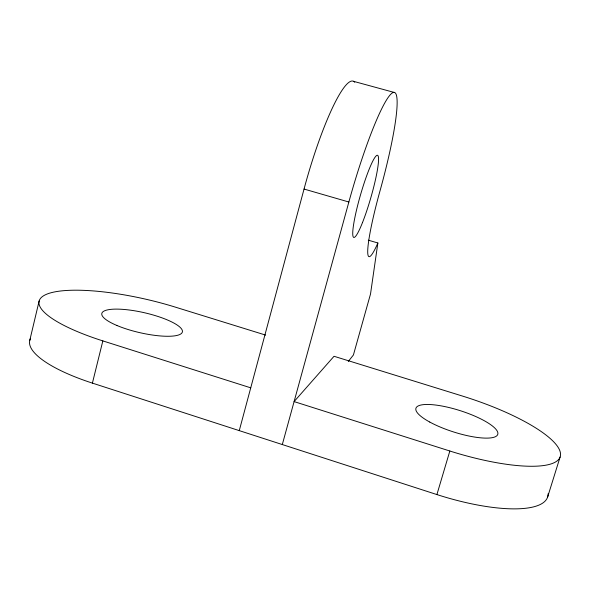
<?xml version="1.0" encoding="UTF-8"?>
<svg xmlns="http://www.w3.org/2000/svg" width="590" height="590" viewBox="0 0 590 590"><rect width="100%" height="100%" fill="white"/><g stroke="black" fill="none" stroke-linecap="round" stroke-linejoin="round"><path stroke-width="0.89" d="M368.308 240.182L377.866 242.984L370.52 294.004L353.41 354.996L348.284 361.449M29.773 340.393L39.132 301.003M548.088 493.8A107.291 32.03 18.1 0 1 436.902 494.568L92.409 383.117L102.844 340.895A103.744 25.768 12.9 0 1 45.585 294.698A103.744 25.768 12.9 0 1 175.164 307.073L265.64 335.098M239.267 430.626L304.042 189.058A106.738 17.663 -74.1 0 1 354.73 82.253M282.308 444.55L348.86 202.009A107.314 13.482 -73.9 0 1 393.139 92.512A107.314 13.482 -73.9 0 1 379.731 191.89A71.641 7.611 -74 0 0 367.732 250.278A71.641 7.611 -74 0 0 377.866 242.984M436.902 494.568L449.838 451.011A107.845 28.106 17.7 0 0 560.345 456.203A107.845 28.106 17.7 0 0 462.346 396.023L334.029 356.279L294.093 401.591L449.838 451.011M547.527 497.348L560.087 457.073M353.403 81.295L394.555 92.527M304.042 189.058L348.86 202.009M102.844 340.895L250.743 387.837M92.409 383.117A103.235 29.382 12.5 0 1 30.496 338.557M429.756 422.049A42.952 11.151 17.7 0 0 497.097 435.494A42.952 11.151 17.7 0 0 443.643 406.348A42.952 11.151 17.7 0 0 429.756 422.049M116.894 325.474A41.33 10.229 12.9 0 0 181.986 332.819A41.33 10.229 12.9 0 0 127.388 309.787A41.33 10.229 12.9 0 0 116.894 325.474M362.54 222.452A42.738 5.347 -73.9 0 0 378.043 155.775A42.738 5.347 -73.9 0 0 356.367 210.696A42.738 5.347 -73.9 0 0 362.54 222.452"/></g></svg>
